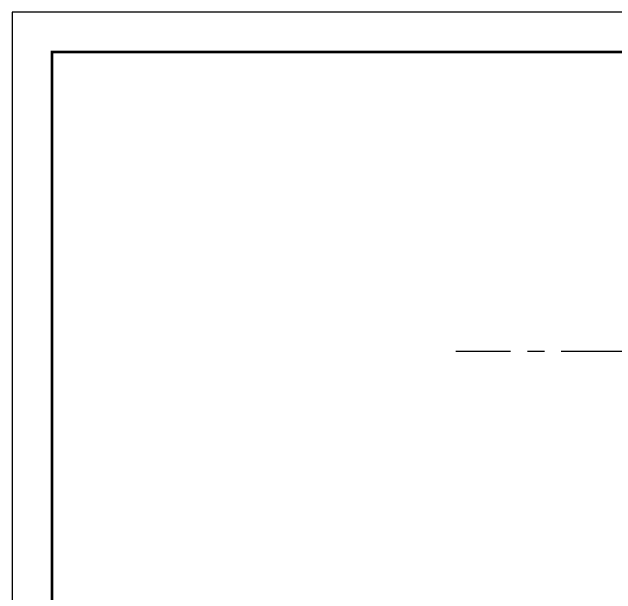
# Model space of a CAD drawing. Extents: x 9928 to 93764, y -101273 to -34887.
# Drawn here: x 36125 to 38804, y -78867 to -76286 of the extents above; entities that cross this region are included whole.
import ezdxf

# ---------------------------------------------------------------- set-up
doc = ezdxf.new("R2010")
doc.units = 0
doc.header["$LTSCALE"] = 1000
doc.header["$MEASUREMENT"] = 0
doc.linetypes.add('CENTER', pattern=[2, 1.25, -0.25, 0.25, -0.25])
doc.layers.add('_0', color=7, linetype='Continuous', lineweight=25)
for name, color, linetype in [('A', 163, 'CENTER'), ('A-ANNO-DIMS', 6, 'Continuous'), ('A-ANNO-NOTE', 4, 'Continuous')]:
    doc.layers.add(name, color=color, linetype=linetype)
doc.layers.add('A-ANNO-NPLT', color=250, linetype='Continuous', plot=False)

# ---------------------------------------------------------------- blocks, each defined once
blk = doc.blocks.new('alsidufhasdf')
at = {"layer": 'A-ANNO-NOTE', "const_width": 12.5, "flags": 128}
blk.add_lwpolyline([(-69970.8, -65800.3), (-69970.8, -51475.3), (-80015.8, -51475.3), (-80015.8, -65800.3)], close=True, dxfattribs=at)
at = {"layer": 'A-ANNO-NPLT'}
blk.add_lwpolyline([(-69795.8, -66000.3), (-69795.8, -51300.3), (-80190.8, -51300.3), (-80190.8, -66000.3)], close=True, dxfattribs=at)
blk = doc.blocks.new('ASLIDUFHASDF')
at = {"layer": 'A', "ltscale": 0.3}
blk.add_line((20645.5, -77792.1), (16202.3, -77792.1), dxfattribs=at)

msp = doc.modelspace()

# ---------------------------------------------------------------- block references
at = {"layer": '_0', "color": 6}
msp.add_blockref('ASLIDUFHASDF', (21891, 0), dxfattribs=at)
at = {"layer": 'A-ANNO-DIMS', "xscale": 1.010204081632657, "yscale": 1.010204081632657, "zscale": 1.010204081632657}
msp.add_blockref('alsidufhasdf', (117134.2, -24462.1), dxfattribs=at)

doc.saveas('drawing.dxf')
